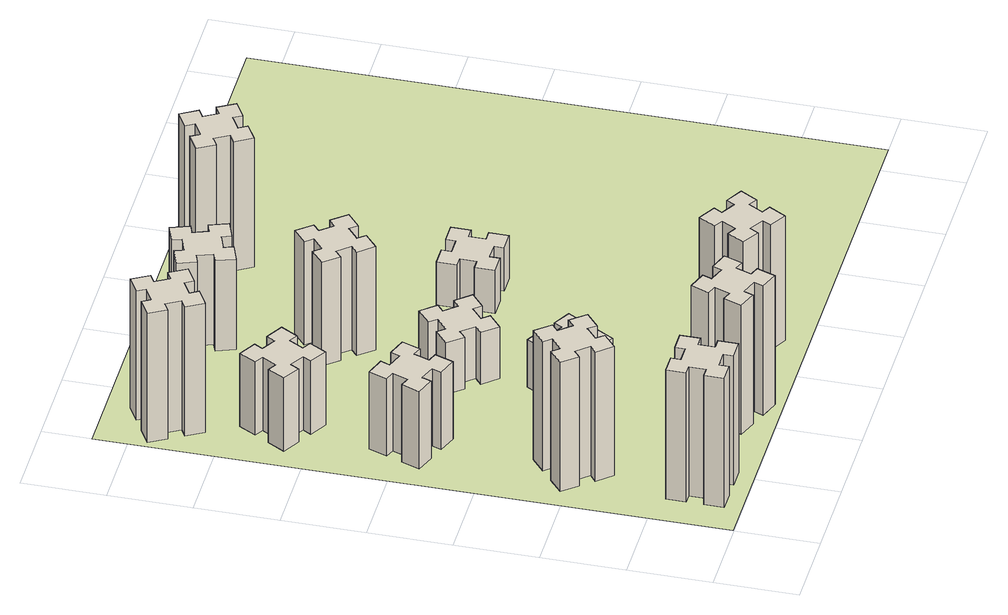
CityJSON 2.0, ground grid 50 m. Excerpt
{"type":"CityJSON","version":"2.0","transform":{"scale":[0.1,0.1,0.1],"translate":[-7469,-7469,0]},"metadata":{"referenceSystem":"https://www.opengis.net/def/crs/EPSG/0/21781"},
"CityObjects":{
"building1":{"type":"Building","attributes":{"class":"1000","function":"1000","usage":"1000","yearOfConstruction":2016,"roofType":"1000","measuredHeight":90,"storeysAboveGround":30,"storeysBelowGround":0},"geometry":[{"type":"Solid","lod":"1","boundaries":[[[[0,1,2,3,4,5,6,7,8,9,10,11,12,13,14,15,16,17,18,19]],[[17,16,20,21]],[[16,15,22,20]],[[15,14,23,22]],[[14,13,24,23]],[[13,12,25,24]],[[12,11,26,25]],[[11,10,27,26]],[[10,9,28,27]],[[9,8,29,28]],[[8,7,30,29]],[[7,6,31,30]],[[6,5,32,31]],[[5,4,33,32]],[[4,3,34,33]],[[3,2,35,34]],[[2,1,36,35]],[[1,0,37,36]],[[0,19,38,37]],[[19,18,39,38]],[[18,17,21,39]],[[24,25,26,27,28,29,30,31,32,33,34,35,36,37,38,39,21,20,22,23]]]]}]},
"building2":{"type":"Building","attributes":{"class":"1000","function":"1000","usage":"1000","yearOfConstruction":2016,"roofType":"1000","measuredHeight":90,"storeysAboveGround":30,"storeysBelowGround":0},"geometry":[{"type":"Solid","lod":"1","boundaries":[[[[40,41,42,43,44,45,46,47,48,49,50,51,52,53,54,55,56,57,58,59]],[[57,56,60,61]],[[56,55,62,60]],[[55,54,63,62]],[[54,53,64,63]],[[53,52,65,64]],[[52,51,66,65]],[[51,50,67,66]],[[50,49,68,67]],[[49,48,69,68]],[[48,47,70,69]],[[47,46,71,70]],[[46,45,72,71]],[[45,44,73,72]],[[44,43,74,73]],[[43,42,75,74]],[[42,41,76,75]],[[41,40,77,76]],[[40,59,78,77]],[[59,58,79,78]],[[58,57,61,79]],[[64,65,66,67,68,69,70,71,72,73,74,75,76,77,78,79,61,60,62,63]]]]}]},
"building3":{"type":"Building","attributes":{"class":"1000","function":"1000","usage":"1000","yearOfConstruction":2016,"roofType":"1000","measuredHeight":54,"storeysAboveGround":30,"storeysBelowGround":0},"geometry":[{"type":"Solid","lod":"1","boundaries":[[[[80,81,82,83,84,85,86,87,88,89,90,91,92,93,94,95,96,97,98,99]],[[97,96,100,101]],[[96,95,102,100]],[[95,94,103,102]],[[94,93,104,103]],[[93,92,105,104]],[[92,91,106,105]],[[91,90,107,106]],[[90,89,108,107]],[[89,88,109,108]],[[88,87,110,109]],[[87,86,111,110]],[[86,85,112,111]],[[85,84,113,112]],[[84,83,114,113]],[[83,82,115,114]],[[82,81,116,115]],[[81,80,117,116]],[[80,99,118,117]],[[99,98,119,118]],[[98,97,101,119]],[[104,105,106,107,108,109,110,111,112,113,114,115,116,117,118,119,101,100,102,103]]]]}]},
"building4":{"type":"Building","attributes":{"class":"1000","function":"1000","usage":"1000","yearOfConstruction":2016,"roofType":"1000","measuredHeight":51,"storeysAboveGround":30,"storeysBelowGround":0},"geometry":[{"type":"Solid","lod":"1","boundaries":[[[[120,121,122,123,124,125,126,127,128,129,130,131,132,133,134,135,136,137,138,139]],[[137,136,140,141]],[[136,135,142,140]],[[135,134,143,142]],[[134,133,144,143]],[[133,132,145,144]],[[132,131,146,145]],[[131,130,147,146]],[[130,129,148,147]],[[129,128,149,148]],[[128,127,150,149]],[[127,126,151,150]],[[126,125,152,151]],[[125,124,153,152]],[[124,123,154,153]],[[123,122,155,154]],[[122,121,156,155]],[[121,120,157,156]],[[120,139,158,157]],[[139,138,159,158]],[[138,137,141,159]],[[144,145,146,147,148,149,150,151,152,153,154,155,156,157,158,159,141,140,142,143]]]]}]},
"building5":{"type":"Building","attributes":{"class":"1000","function":"1000","usage":"1000","yearOfConstruction":2016,"roofType":"1000","measuredHeight":90,"storeysAboveGround":30,"storeysBelowGround":0},"geometry":[{"type":"Solid","lod":"1","boundaries":[[[[160,161,162,163,164,165,166,167,168,169,170,171,172,173,174,175,176,177,178,179]],[[177,176,180,181]],[[176,175,182,180]],[[175,174,183,182]],[[174,173,184,183]],[[173,172,185,184]],[[172,171,186,185]],[[171,170,187,186]],[[170,169,188,187]],[[169,168,189,188]],[[168,167,190,189]],[[167,166,191,190]],[[166,165,192,191]],[[165,164,193,192]],[[164,163,194,193]],[[163,162,195,194]],[[162,161,196,195]],[[161,160,197,196]],[[160,179,198,197]],[[179,178,199,198]],[[178,177,181,199]],[[184,185,186,187,188,189,190,191,192,193,194,195,196,197,198,199,181,180,182,183]]]]}]},
"building6":{"type":"Building","attributes":{"class":"1000","function":"1000","usage":"1000","yearOfConstruction":2016,"roofType":"1000","measuredHeight":90,"storeysAboveGround":30,"storeysBelowGround":0},"geometry":[{"type":"Solid","lod":"1","boundaries":[[[[200,201,202,203,204,205,206,207,208,209,210,211,212,213,214,215,216,217,218,219]],[[217,216,220,221]],[[216,215,222,220]],[[215,214,223,222]],[[214,213,224,223]],[[213,212,225,224]],[[212,211,226,225]],[[211,210,227,226]],[[210,209,228,227]],[[209,208,229,228]],[[208,207,230,229]],[[207,206,231,230]],[[206,205,232,231]],[[205,204,233,232]],[[204,203,234,233]],[[203,202,235,234]],[[202,201,236,235]],[[201,200,237,236]],[[200,219,238,237]],[[219,218,239,238]],[[218,217,221,239]],[[224,225,226,227,228,229,230,231,232,233,234,235,236,237,238,239,221,220,222,223]]]]}]},
"building7":{"type":"Building","attributes":{"class":"1000","function":"1000","usage":"1000","yearOfConstruction":2016,"roofType":"1000","measuredHeight":33,"storeysAboveGround":30,"storeysBelowGround":0},"geometry":[{"type":"Solid","lod":"1","boundaries":[[[[240,241,242,243,244,245,246,247,248,249,250,251,252,253,254,255,256,257,258,259]],[[257,256,260,261]],[[256,255,262,260]],[[255,254,263,262]],[[254,253,264,263]],[[253,252,265,264]],[[252,251,266,265]],[[251,250,267,266]],[[250,249,268,267]],[[249,248,269,268]],[[248,247,270,269]],[[247,246,271,270]],[[246,245,272,271]],[[245,244,273,272]],[[244,243,274,273]],[[243,242,275,274]],[[242,241,276,275]],[[241,240,277,276]],[[240,259,278,277]],[[259,258,279,278]],[[258,257,261,279]],[[264,265,266,267,268,269,270,271,272,273,274,275,276,277,278,279,261,260,262,263]]]]}]},
"building8":{"type":"Building","attributes":{"class":"1000","function":"1000","usage":"1000","yearOfConstruction":2016,"roofType":"1000","measuredHeight":36,"storeysAboveGround":30,"storeysBelowGround":0},"geometry":[{"type":"Solid","lod":"1","boundaries":[[[[280,281,282,283,284,285,286,287,288,289,290,291,292,293,294,295,296,297,298,299]],[[297,296,300,301]],[[296,295,302,300]],[[295,294,303,302]],[[294,293,304,303]],[[293,292,305,304]],[[292,291,306,305]],[[291,290,307,306]],[[290,289,308,307]],[[289,288,309,308]],[[288,287,310,309]],[[287,286,311,310]],[[286,285,312,311]],[[285,284,313,312]],[[284,283,314,313]],[[283,282,315,314]],[[282,281,316,315]],[[281,280,317,316]],[[280,299,318,317]],[[299,298,319,318]],[[298,297,301,319]],[[304,305,306,307,308,309,310,311,312,313,314,315,316,317,318,319,301,300,302,303]]]]}]},
"building9":{"type":"Building","attributes":{"class":"1000","function":"1000","usage":"1000","yearOfConstruction":2016,"roofType":"1000","measuredHeight":87,"storeysAboveGround":30,"storeysBelowGround":0},"geometry":[{"type":"Solid","lod":"1","boundaries":[[[[320,321,322,323,324,325,326,327,328,329,330,331,332,333,334,335,336,337,338,339]],[[337,336,340,341]],[[336,335,342,340]],[[335,334,343,342]],[[334,333,344,343]],[[333,332,345,344]],[[332,331,346,345]],[[331,330,347,346]],[[330,329,348,347]],[[329,328,349,348]],[[328,327,350,349]],[[327,326,351,350]],[[326,325,352,351]],[[325,324,353,352]],[[324,323,354,353]],[[323,322,355,354]],[[322,321,356,355]],[[321,320,357,356]],[[320,339,358,357]],[[339,338,359,358]],[[338,337,341,359]],[[344,345,346,347,348,349,350,351,352,353,354,355,356,357,358,359,341,340,342,343]]]]}]},
"building10":{"type":"Building","attributes":{"class":"1000","function":"1000","usage":"1000","yearOfConstruction":2016,"roofType":"1000","measuredHeight":72,"storeysAboveGround":30,"storeysBelowGround":0},"geometry":[{"type":"Solid","lod":"1","boundaries":[[[[360,361,362,363,364,365,366,367,368,369,370,371,372,373,374,375,376,377,378,379]],[[377,376,380,381]],[[376,375,382,380]],[[375,374,383,382]],[[374,373,384,383]],[[373,372,385,384]],[[372,371,386,385]],[[371,370,387,386]],[[370,369,388,387]],[[369,368,389,388]],[[368,367,390,389]],[[367,366,391,390]],[[366,365,392,391]],[[365,364,393,392]],[[364,363,394,393]],[[363,362,395,394]],[[362,361,396,395]],[[361,360,397,396]],[[360,379,398,397]],[[379,378,399,398]],[[378,377,381,399]],[[384,385,386,387,388,389,390,391,392,393,394,395,396,397,398,399,381,380,382,383]]]]}]},
"building11":{"type":"Building","attributes":{"class":"1000","function":"1000","usage":"1000","yearOfConstruction":2016,"roofType":"1000","measuredHeight":63,"storeysAboveGround":30,"storeysBelowGround":0},"geometry":[{"type":"Solid","lod":"1","boundaries":[[[[400,401,402,403,404,405,406,407,408,409,410,411,412,413,414,415,416,417,418,419]],[[417,416,420,421]],[[416,415,422,420]],[[415,414,423,422]],[[414,413,424,423]],[[413,412,425,424]],[[412,411,426,425]],[[411,410,427,426]],[[410,409,428,427]],[[409,408,429,428]],[[408,407,430,429]],[[407,406,431,430]],[[406,405,432,431]],[[405,404,433,432]],[[404,403,434,433]],[[403,402,435,434]],[[402,401,436,435]],[[401,400,437,436]],[[400,419,438,437]],[[419,418,439,438]],[[418,417,421,439]],[[424,425,426,427,428,429,430,431,432,433,434,435,436,437,438,439,421,420,422,423]]]]}]},
"building12":{"type":"Building","attributes":{"class":"1000","function":"1000","usage":"1000","yearOfConstruction":2016,"roofType":"1000","measuredHeight":30,"storeysAboveGround":30,"storeysBelowGround":0},"geometry":[{"type":"Solid","lod":"1","boundaries":[[[[440,441,442,443,444,445,446,447,448,449,450,451,452,453,454,455,456,457,458,459]],[[457,456,460,461]],[[456,455,462,460]],[[455,454,463,462]],[[454,453,464,463]],[[453,452,465,464]],[[452,451,466,465]],[[451,450,467,466]],[[450,449,468,467]],[[449,448,469,468]],[[448,447,470,469]],[[447,446,471,470]],[[446,445,472,471]],[[445,444,473,472]],[[444,443,474,473]],[[443,442,475,474]],[[442,441,476,475]],[[441,440,477,476]],[[440,459,478,477]],[[459,458,479,478]],[[458,457,461,479]],[[464,465,466,467,468,469,470,471,472,473,474,475,476,477,478,479,461,460,462,463]]]]}]},
"building13":{"type":"Building","attributes":{"class":"1000","function":"1000","usage":"1000","yearOfConstruction":2016,"roofType":"1000","measuredHeight":90,"storeysAboveGround":30,"storeysBelowGround":0},"geometry":[{"type":"Solid","lod":"1","boundaries":[[[[480,481,482,483,484,485,486,487,488,489,490,491,492,493,494,495,496,497,498,499]],[[497,496,500,501]],[[496,495,502,500]],[[495,494,503,502]],[[494,493,504,503]],[[493,492,505,504]],[[492,491,506,505]],[[491,490,507,506]],[[490,489,508,507]],[[489,488,509,508]],[[488,487,510,509]],[[487,486,511,510]],[[486,485,512,511]],[[485,484,513,512]],[[484,483,514,513]],[[483,482,515,514]],[[482,481,516,515]],[[481,480,517,516]],[[480,499,518,517]],[[499,498,519,518]],[[498,497,501,519]],[[504,505,506,507,508,509,510,511,512,513,514,515,516,517,518,519,501,500,502,503]]]]}]},
"landuse1":{"type":"LandUse","attributes":{"name":"plot1","function":"1010"},"geometry":[{"type":"MultiSurface","lod":"1","boundaries":[[[520,521,522,523]]]}]}
},
"vertices":[
[265,325,0],[265,225,0],[205,225,0],[205,105,0],[325,105,0],[325,165,0],[425,165,0],[425,105,0],[545,105,0],[545,225,0],[485,225,0],[485,325,0],[545,325,0],[545,445,0],[425,445,0],[425,385,0],[325,385,0],[325,445,0],[205,445,0],[205,325,0],[325,385,900],[325,445,900],[425,385,900],[425,445,900],[545,445,900],[545,325,900],[485,325,900],[485,225,900],[545,225,900],[545,105,900],[425,105,900],[425,165,900],[325,165,900],[325,105,900],[205,105,900],[205,225,900],[265,225,900],[265,325,900],[205,325,900],[205,445,900],
[492,1048,0],[427,1124,0],[473,1163,0],[396,1255,0],[304,1178,0],[343,1132,0],[266,1067,0],[228,1113,0],[136,1036,0],[213,944,0],[259,983,0],[323,906,0],[277,868,0],[354,776,0],[446,853,0],[408,899,0],[484,963,0],[523,917,0],[615,994,0],[538,1086,0],[484,963,900],[523,917,900],[408,899,900],[446,853,900],[354,776,900],[277,868,900],[323,906,900],[259,983,900],[213,944,900],[136,1036,900],[228,1113,900],[266,1067,900],[343,1132,900],[304,1178,900],[396,1255,900],[473,1163,900],[427,1124,900],[492,1048,900],[538,1086,900],[615,994,900],
[291,1869,0],[385,1835,0],[364,1779,0],[477,1737,0],[518,1850,0],[462,1871,0],[496,1965,0],[552,1944,0],[593,2057,0],[480,2098,0],[460,2042,0],[366,2076,0],[387,2132,0],[274,2173,0],[233,2060,0],[289,2040,0],[255,1946,0],[199,1967,0],[157,1854,0],[270,1813,0],[255,1946,540],[199,1967,540],[289,2040,540],[233,2060,540],[274,2173,540],[387,2132,540],[366,2076,540],[460,2042,540],[480,2098,540],[593,2057,540],[552,1944,540],[496,1965,540],[462,1871,540],[518,1850,540],[477,1737,540],[364,1779,540],[385,1835,540],[291,1869,540],[270,1813,540],[157,1854,540],
[446,2597,0],[496,2684,0],[548,2654,0],[608,2758,0],[504,2818,0],[474,2766,0],[387,2816,0],[417,2868,0],[313,2928,0],[253,2824,0],[305,2794,0],[255,2707,0],[203,2737,0],[143,2633,0],[247,2573,0],[277,2625,0],[364,2575,0],[334,2523,0],[438,2463,0],[498,2567,0],[364,2575,510],[334,2523,510],[277,2625,510],[247,2573,510],[143,2633,510],[203,2737,510],[255,2707,510],[305,2794,510],[253,2824,510],[313,2928,510],[417,2868,510],[387,2816,510],[474,2766,510],[504,2818,510],[608,2758,510],[548,2654,510],[496,2684,510],[446,2597,510],[498,2567,510],[438,2463,510],
[1029,360,0],[995,266,0],[939,287,0],[897,174,0],[1010,133,0],[1031,189,0],[1125,155,0],[1104,99,0],[1217,57,0],[1258,170,0],[1202,191,0],[1236,285,0],[1292,264,0],[1333,377,0],[1220,418,0],[1200,362,0],[1106,396,0],[1127,452,0],[1014,493,0],[973,380,0],[1106,396,900],[1127,452,900],[1200,362,900],[1220,418,900],[1333,377,900],[1292,264,900],[1236,285,900],[1202,191,900],[1258,170,900],[1217,57,900],[1104,99,900],[1125,155,900],[1031,189,900],[1010,133,900],[897,174,900],[939,287,900],[995,266,900],[1029,360,900],[973,380,900],[1014,493,900],
[287,3215,0],[374,3265,0],[404,3213,0],[508,3273,0],[448,3377,0],[396,3347,0],[346,3434,0],[398,3464,0],[338,3568,0],[234,3508,0],[264,3456,0],[177,3406,0],[147,3458,0],[43,3398,0],[103,3294,0],[155,3324,0],[205,3237,0],[153,3207,0],[213,3103,0],[317,3163,0],[205,3237,900],[153,3207,900],[155,3324,900],[103,3294,900],[43,3398,900],[147,3458,900],[177,3406,900],[264,3456,900],[234,3508,900],[338,3568,900],[398,3464,900],[346,3434,900],[396,3347,900],[448,3377,900],[508,3273,900],[404,3213,900],[374,3265,900],[287,3215,900],[317,3163,900],[213,3103,900],
[1186,1117,0],[1236,1204,0],[1288,1174,0],[1348,1278,0],[1244,1338,0],[1214,1286,0],[1127,1336,0],[1157,1388,0],[1053,1448,0],[993,1344,0],[1045,1314,0],[995,1227,0],[943,1257,0],[883,1153,0],[987,1093,0],[1017,1145,0],[1104,1095,0],[1074,1043,0],[1178,983,0],[1238,1087,0],[1104,1095,330],[1074,1043,330],[1017,1145,330],[987,1093,330],[883,1153,330],[943,1257,330],[995,1227,330],[1045,1314,330],[993,1344,330],[1053,1448,330],[1157,1388,330],[1127,1336,330],[1214,1286,330],[1244,1338,330],[1348,1278,330],[1288,1174,330],[1236,1204,330],[1186,1117,330],[1238,1087,330],[1178,983,330],
[1083,1972,0],[1006,1907,0],[968,1953,0],[876,1876,0],[953,1784,0],[999,1823,0],[1063,1746,0],[1017,1708,0],[1094,1616,0],[1186,1693,0],[1148,1739,0],[1224,1803,0],[1263,1757,0],[1355,1834,0],[1278,1926,0],[1232,1888,0],[1167,1964,0],[1213,2003,0],[1136,2095,0],[1044,2018,0],[1167,1964,360],[1213,2003,360],[1232,1888,360],[1278,1926,360],[1355,1834,360],[1263,1757,360],[1224,1803,360],[1148,1739,360],[1186,1693,360],[1094,1616,360],[1017,1708,360],[1063,1746,360],[999,1823,360],[953,1784,360],[876,1876,360],[968,1953,360],[1006,1907,360],[1083,1972,360],[1044,2018,360],[1136,2095,360],
[1657,305,0],[1744,255,0],[1714,203,0],[1818,143,0],[1878,247,0],[1826,277,0],[1876,364,0],[1928,334,0],[1988,438,0],[1884,498,0],[1854,446,0],[1767,496,0],[1797,548,0],[1693,608,0],[1633,504,0],[1685,474,0],[1635,387,0],[1583,417,0],[1523,313,0],[1627,253,0],[1635,387,870],[1583,417,870],[1685,474,870],[1633,504,870],[1693,608,870],[1797,548,870],[1767,496,870],[1854,446,870],[1884,498,870],[1988,438,870],[1928,334,870],[1876,364,870],[1826,277,870],[1878,247,870],[1818,143,870],[1714,203,870],[1744,255,870],[1657,305,870],[1627,253,870],[1523,313,870],
[1099,2563,0],[1163,2486,0],[1117,2448,0],[1194,2356,0],[1286,2433,0],[1248,2479,0],[1324,2543,0],[1363,2497,0],[1455,2574,0],[1378,2666,0],[1332,2628,0],[1267,2704,0],[1313,2743,0],[1236,2835,0],[1144,2758,0],[1183,2712,0],[1106,2647,0],[1068,2693,0],[976,2616,0],[1053,2524,0],[1106,2647,720],[1068,2693,720],[1183,2712,720],[1144,2758,720],[1236,2835,720],[1313,2743,720],[1267,2704,720],[1332,2628,720],[1378,2666,720],[1455,2574,720],[1363,2497,720],[1324,2543,720],[1248,2479,720],[1286,2433,720],[1194,2356,720],[1117,2448,720],[1163,2486,720],[1099,2563,720],[1053,2524,720],[976,2616,720],
[1125,3456,0],[1031,3422,0],[1010,3478,0],[897,3437,0],[939,3324,0],[995,3345,0],[1029,3251,0],[973,3230,0],[1014,3117,0],[1127,3159,0],[1106,3215,0],[1200,3249,0],[1220,3193,0],[1333,3234,0],[1292,3347,0],[1236,3326,0],[1202,3420,0],[1258,3440,0],[1217,3553,0],[1104,3512,0],[1202,3420,630],[1258,3440,630],[1236,3326,630],[1292,3347,630],[1333,3234,630],[1220,3193,630],[1200,3249,630],[1106,3215,630],[1127,3159,630],[1014,3117,630],[973,3230,630],[1029,3251,630],[995,3345,630],[939,3324,630],[897,3437,630],[1010,3478,630],[1031,3422,630],[1125,3456,630],[1104,3512,630],[1217,3553,630],
[1905,2065,0],[1805,2065,0],[1805,2125,0],[1685,2125,0],[1685,2005,0],[1745,2005,0],[1745,1905,0],[1685,1905,0],[1685,1785,0],[1805,1785,0],[1805,1845,0],[1905,1845,0],[1905,1785,0],[2025,1785,0],[2025,1905,0],[1965,1905,0],[1965,2005,0],[2025,2005,0],[2025,2125,0],[1905,2125,0],[1965,2005,300],[2025,2005,300],[1965,1905,300],[2025,1905,300],[2025,1785,300],[1905,1785,300],[1905,1845,300],[1805,1845,300],[1805,1785,300],[1685,1785,300],[1685,1905,300],[1745,1905,300],[1745,2005,300],[1685,2005,300],[1685,2125,300],[1805,2125,300],[1805,2065,300],[1905,2065,300],[1905,2125,300],[2025,2125,300],
[1844,3556,0],[1757,3506,0],[1727,3558,0],[1623,3498,0],[1683,3394,0],[1735,3424,0],[1785,3337,0],[1733,3307,0],[1793,3203,0],[1897,3263,0],[1867,3315,0],[1954,3365,0],[1984,3313,0],[2088,3373,0],[2028,3477,0],[1976,3447,0],[1926,3534,0],[1978,3564,0],[1918,3668,0],[1814,3608,0],[1926,3534,900],[1978,3564,900],[1976,3447,900],[2028,3477,900],[2088,3373,900],[1984,3313,900],[1954,3365,900],[1867,3315,900],[1897,3263,900],[1793,3203,900],[1733,3307,900],[1785,3337,900],[1735,3424,900],[1683,3394,900],[1623,3498,900],[1727,3558,900],[1757,3506,900],[1844,3556,900],[1814,3608,900],[1918,3668,900],
[5,3705,0],[3705,3705,0],[3705,5,0],[5,5,0]
]}
